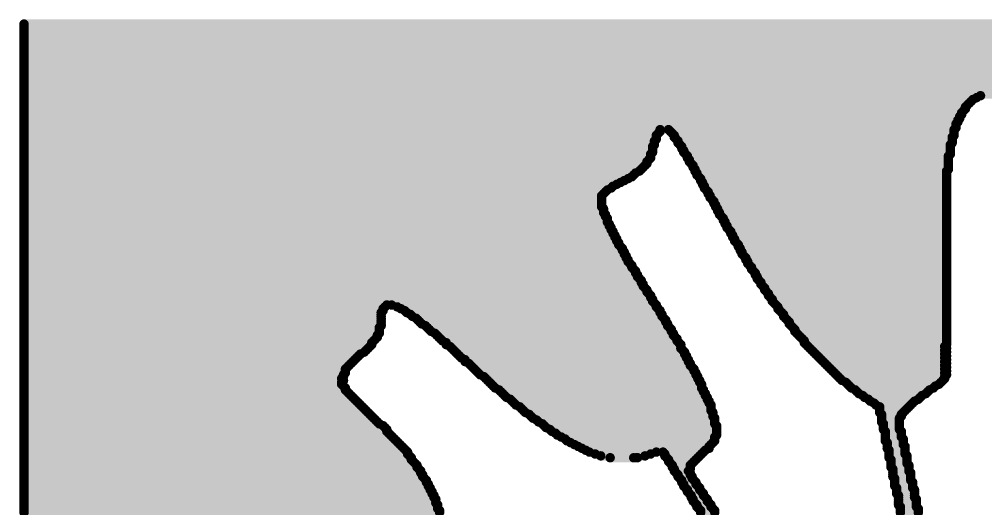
# Model space of a CAD drawing. Extents: x 0 to 127, y 0 to 167.
# Drawn here: x 44.3 to 49.51, y 104.45 to 107.09 of the extents above; entities that cross this region are included whole.
import ezdxf

# ---------------------------------------------------------------- set-up
doc = ezdxf.new("R2010")
doc.units = 0
doc.layers.add('2D_LINE_126', color=222, linetype='CONTINUOUS')

# ---------------------------------------------------------------- blocks, each defined once
blk = doc.blocks.new('SMOOTH_0$0508')
at = {"const_width": 0.0254}
blk.add_lwpolyline([(-0.0127, 0, 1), (0.0127, 0, 1)], format="xyb", close=True, dxfattribs=at)
blk = doc.blocks.new('DRAWING_3017')
at = {"layer": '2D_LINE_126', "const_width": 0.0508}
for points in [[(-1.64592, 14.35608), (8.5598, 14.35608)], [(-1.64592, 14.34592), (8.5598, 14.34592)], [(-1.64592, 14.33576), (8.5598, 14.33576)], [(-1.64592, 14.3256), (8.5598, 14.3256)], [(-1.64592, 14.31544), (8.5598, 14.31544)], [(-1.64592, 14.30528), (8.5598, 14.30528)], [(-1.64592, 14.29512), (8.5598, 14.29512)], [(-1.64592, 14.28496), (8.5598, 14.28496)], [(-1.64592, 14.2748), (8.5598, 14.2748)], [(-1.64592, 14.26464), (8.5598, 14.26464)], [(-1.64592, 14.25448), (8.5598, 14.25448)], [(-1.64592, 14.24432), (8.5598, 14.24432)], [(-1.64592, 14.23416), (8.5598, 14.23416)], [(-1.64592, 14.224), (8.5598, 14.224)], [(-1.64592, 14.21384), (8.5598, 14.21384)], [(-1.64592, 14.20368), (8.5598, 14.20368)], [(-1.64592, 14.19352), (8.5598, 14.19352)], [(-1.64592, 14.18336), (8.5598, 14.18336)], [(-1.64592, 14.1732), (8.5598, 14.1732)], [(-1.64592, 14.16304), (8.5598, 14.16304)], [(-1.64592, 14.15288), (8.5598, 14.15288)], [(-1.64592, 14.14272), (8.5598, 14.14272)], [(-1.64592, 14.13256), (8.5598, 14.13256)], [(-1.64592, 14.1224), (8.5598, 14.1224)], [(-1.64592, 14.11224), (8.5598, 14.11224)], [(-1.64592, 14.10208), (8.5598, 14.10208)], [(-1.64592, 14.09192), (8.5598, 14.09192)], [(-1.64592, 14.08176), (8.5598, 14.08176)], [(-1.64592, 14.0716), (8.5598, 14.0716)], [(-1.64592, 14.06144), (8.5598, 14.06144)], [(-1.64592, 14.05128), (8.5598, 14.05128)], [(-1.64592, 14.04112), (8.5598, 14.04112)], [(-1.64592, 14.03096), (8.5598, 14.03096)], [(-1.64592, 14.0208), (8.5598, 14.0208)], [(-1.64592, 14.01064), (8.5598, 14.01064)], [(-1.64592, 14.00048), (8.5598, 14.00048)], [(-1.64592, 13.99032), (8.5598, 13.99032)], [(-1.64592, 13.98016), (8.5598, 13.98016)], [(-1.64592, 13.97), (3.51028, 13.97)], [(-1.64592, 13.95984), (3.48996, 13.95984)], [(-1.64592, 13.94968), (3.46964, 13.94968)], [(-1.64592, 13.93952), (3.45948, 13.93952)], [(-1.64592, 13.92936), (3.44932, 13.92936)], [(-1.64592, 13.9192), (3.43916, 13.9192)], [(-1.64592, 13.90904), (3.429, 13.90904)], [(-1.64592, 13.89888), (3.429, 13.89888)], [(-1.64592, 13.88872), (3.41884, 13.88872)], [(-1.64592, 13.87856), (3.40868, 13.87856)], [(-1.64592, 13.8684), (3.40868, 13.8684)], [(-1.64592, 13.85824), (3.39852, 13.85824)], [(-1.64592, 13.84808), (3.39852, 13.84808)], [(-1.64592, 13.83792), (3.38836, 13.83792)], [(-1.64592, 13.82776), (3.38836, 13.82776)], [(-1.64592, 13.8176), (3.3782, 13.8176)], [(-1.64592, 13.80744), (3.3782, 13.80744)], [(-1.64592, 13.79728), (3.3782, 13.79728)], [(-1.64592, 13.78712), (1.78308, 13.78712)], [(1.8288, 13.78712), (3.36804, 13.78712)], [(-1.64592, 13.77696), (1.78308, 13.77696)], [(-1.64592, 13.7668), (1.77292, 13.7668)], [(-1.64592, 13.75664), (1.76276, 13.75664)], [(-1.64592, 13.74648), (1.76276, 13.74648)], [(-1.64592, 13.73632), (1.76276, 13.73632)], [(1.83896, 13.77696), (3.36804, 13.77696)], [(1.84912, 13.7668), (3.36804, 13.7668)], [(1.85928, 13.75664), (3.36804, 13.75664)], [(1.85928, 13.74648), (3.35788, 13.74648)], [(1.86944, 13.73632), (3.35788, 13.73632)], [(-1.64592, 13.72616), (1.7526, 13.72616)], [(-1.64592, 13.716), (1.7526, 13.716)], [(-1.64592, 13.70584), (1.7526, 13.70584)], [(-1.64592, 13.69568), (1.74244, 13.69568)], [(-1.64592, 13.68552), (1.74244, 13.68552)], [(1.8796, 13.72616), (3.35788, 13.72616)], [(1.8796, 13.716), (3.35788, 13.716)], [(1.88976, 13.70584), (3.34772, 13.70584)], [(1.89992, 13.69568), (3.34772, 13.69568)], [(1.89992, 13.68552), (3.34772, 13.68552)], [(-1.64592, 13.67536), (1.74244, 13.67536)], [(-1.64592, 13.6652), (1.74244, 13.6652)], [(-1.64592, 13.65504), (1.73228, 13.65504)], [(-1.64592, 13.64488), (1.73228, 13.64488)], [(-1.64592, 13.63472), (1.73228, 13.63472)], [(-1.64592, 13.62456), (1.72212, 13.62456)], [(1.91008, 13.67536), (3.34772, 13.67536)], [(1.91008, 13.6652), (3.34772, 13.6652)], [(1.92024, 13.65504), (3.34772, 13.65504)], [(1.9304, 13.64488), (3.33756, 13.64488)], [(1.9304, 13.63472), (3.33756, 13.63472)], [(1.94056, 13.62456), (3.33756, 13.62456)], [(-1.64592, 13.6144), (1.71196, 13.6144)], [(-1.64592, 13.60424), (1.71196, 13.60424)], [(-1.64592, 13.59408), (1.7018, 13.59408)], [(-1.64592, 13.58392), (1.69164, 13.58392)], [(-1.64592, 13.57376), (1.68148, 13.57376)], [(1.94056, 13.6144), (3.33756, 13.6144)], [(1.95072, 13.60424), (3.33756, 13.60424)], [(1.96088, 13.59408), (3.33756, 13.59408)], [(1.96088, 13.58392), (3.33756, 13.58392)], [(1.97104, 13.57376), (3.33756, 13.57376)], [(-1.64592, 13.5636), (1.67132, 13.5636)], [(-1.64592, 13.55344), (1.651, 13.55344)], [(-1.64592, 13.54328), (1.64084, 13.54328)], [(-1.64592, 13.53312), (1.63068, 13.53312)], [(-1.64592, 13.52296), (1.61036, 13.52296)], [(1.97104, 13.5636), (3.3274, 13.5636)], [(1.9812, 13.55344), (3.3274, 13.55344)], [(1.9812, 13.54328), (3.3274, 13.54328)], [(1.99136, 13.53312), (3.3274, 13.53312)], [(2.00152, 13.52296), (3.3274, 13.52296)], [(-1.64592, 13.5128), (1.59004, 13.5128)], [(-1.64592, 13.50264), (1.56972, 13.50264)], [(-1.64592, 13.49248), (1.5494, 13.49248)], [(-1.64592, 13.48232), (1.52908, 13.48232)], [(-1.64592, 13.47216), (1.51892, 13.47216)], [(2.00152, 13.5128), (3.3274, 13.5128)], [(2.01168, 13.50264), (3.3274, 13.50264)], [(2.01168, 13.49248), (3.3274, 13.49248)], [(2.02184, 13.48232), (3.3274, 13.48232)], [(2.02184, 13.47216), (3.3274, 13.47216)], [(-1.64592, 13.462), (1.4986, 13.462)], [(-1.64592, 13.45184), (1.48844, 13.45184)], [(-1.64592, 13.44168), (1.47828, 13.44168)], [(-1.64592, 13.43152), (1.46812, 13.43152)], [(-1.64592, 13.42136), (1.46812, 13.42136)], [(2.032, 13.462), (3.3274, 13.462)], [(2.04216, 13.45184), (3.3274, 13.45184)], [(2.04216, 13.44168), (3.3274, 13.44168)], [(2.05232, 13.43152), (3.3274, 13.43152)], [(2.05232, 13.42136), (3.3274, 13.42136)], [(-1.64592, 13.4112), (1.46812, 13.4112)], [(-1.64592, 13.40104), (1.46812, 13.40104)], [(-1.64592, 13.39088), (1.46812, 13.39088)], [(-1.64592, 13.38072), (1.46812, 13.38072)], [(-1.64592, 13.37056), (1.46812, 13.37056)], [(2.06248, 13.4112), (3.3274, 13.4112)], [(2.07264, 13.40104), (3.3274, 13.40104)], [(2.07264, 13.39088), (3.3274, 13.39088)], [(2.0828, 13.38072), (3.3274, 13.38072)], [(2.0828, 13.37056), (3.3274, 13.37056)], [(-1.64592, 13.3604), (1.47828, 13.3604)], [(-1.64592, 13.35024), (1.47828, 13.35024)], [(-1.64592, 13.34008), (1.47828, 13.34008)], [(-1.64592, 13.32992), (1.48844, 13.32992)], [(-1.64592, 13.31976), (1.48844, 13.31976)], [(2.09296, 13.3604), (3.3274, 13.3604)], [(2.09296, 13.35024), (3.3274, 13.35024)], [(2.10312, 13.34008), (3.3274, 13.34008)], [(2.10312, 13.32992), (3.3274, 13.32992)], [(2.11328, 13.31976), (3.3274, 13.31976)], [(-1.64592, 13.3096), (1.4986, 13.3096)], [(-1.64592, 13.29944), (1.4986, 13.29944)], [(-1.64592, 13.28928), (1.4986, 13.28928)], [(-1.64592, 13.27912), (1.50876, 13.27912)], [(-1.64592, 13.26896), (1.50876, 13.26896)], [(2.12344, 13.3096), (3.3274, 13.3096)], [(2.12344, 13.29944), (3.3274, 13.29944)], [(2.1336, 13.28928), (3.3274, 13.28928)], [(2.1336, 13.27912), (3.3274, 13.27912)], [(2.14376, 13.26896), (3.3274, 13.26896)], [(-1.64592, 13.2588), (1.51892, 13.2588)], [(-1.64592, 13.24864), (1.51892, 13.24864)], [(-1.64592, 13.23848), (1.52908, 13.23848)], [(-1.64592, 13.22832), (1.52908, 13.22832)], [(-1.64592, 13.21816), (1.53924, 13.21816)], [(-1.64592, 13.208), (1.53924, 13.208)], [(2.14376, 13.2588), (3.3274, 13.2588)], [(2.15392, 13.24864), (3.3274, 13.24864)], [(2.16408, 13.23848), (3.3274, 13.23848)], [(2.16408, 13.22832), (3.3274, 13.22832)], [(2.17424, 13.21816), (3.3274, 13.21816)], [(2.17424, 13.208), (3.3274, 13.208)], [(-1.64592, 13.19784), (1.5494, 13.19784)], [(-1.64592, 13.18768), (1.5494, 13.18768)], [(-1.64592, 13.17752), (1.55956, 13.17752)], [(-1.64592, 13.16736), (1.55956, 13.16736)], [(-1.64592, 13.1572), (1.56972, 13.1572)], [(2.1844, 13.19784), (3.3274, 13.19784)], [(2.1844, 13.18768), (3.3274, 13.18768)], [(2.19456, 13.17752), (3.3274, 13.17752)], [(2.20472, 13.16736), (3.3274, 13.16736)], [(2.20472, 13.1572), (3.3274, 13.1572)], [(-1.64592, 13.14704), (1.57988, 13.14704)], [(-1.64592, 13.13688), (1.57988, 13.13688)], [(-1.64592, 13.12672), (1.59004, 13.12672)], [(-1.64592, 13.11656), (1.59004, 13.11656)], [(-1.64592, 13.1064), (1.6002, 13.1064)], [(2.21488, 13.14704), (3.3274, 13.14704)], [(2.21488, 13.13688), (3.3274, 13.13688)], [(2.22504, 13.12672), (3.3274, 13.12672)], [(2.22504, 13.11656), (3.3274, 13.11656)], [(2.2352, 13.1064), (3.3274, 13.1064)], [(-1.64592, 13.09624), (1.6002, 13.09624)], [(-1.64592, 13.08608), (1.61036, 13.08608)], [(-1.64592, 13.07592), (1.61036, 13.07592)], [(-1.64592, 13.06576), (1.62052, 13.06576)], [(-1.64592, 13.0556), (1.63068, 13.0556)], [(2.24536, 13.09624), (3.3274, 13.09624)], [(2.24536, 13.08608), (3.3274, 13.08608)], [(2.25552, 13.07592), (3.3274, 13.07592)], [(2.25552, 13.06576), (3.3274, 13.06576)], [(2.26568, 13.0556), (3.3274, 13.0556)], [(-1.64592, 13.04544), (1.63068, 13.04544)], [(-1.64592, 13.03528), (1.64084, 13.03528)], [(-1.64592, 13.02512), (1.651, 13.02512)], [(-1.64592, 13.01496), (1.651, 13.01496)], [(-1.64592, 13.0048), (1.66116, 13.0048)], [(2.27584, 13.04544), (3.3274, 13.04544)], [(2.27584, 13.03528), (3.3274, 13.03528)], [(2.286, 13.02512), (3.3274, 13.02512)], [(2.29616, 13.01496), (3.3274, 13.01496)], [(2.29616, 13.0048), (3.3274, 13.0048)], [(-1.64592, 12.99464), (1.66116, 12.99464)], [(-1.64592, 12.98448), (1.67132, 12.98448)], [(-1.64592, 12.97432), (1.68148, 12.97432)], [(-1.64592, 12.96416), (1.68148, 12.96416)], [(-1.64592, 12.954), (1.69164, 12.954)], [(2.30632, 12.99464), (3.3274, 12.99464)], [(2.30632, 12.98448), (3.3274, 12.98448)], [(2.31648, 12.97432), (3.3274, 12.97432)], [(2.32664, 12.96416), (3.3274, 12.96416)], [(2.32664, 12.954), (3.3274, 12.954)], [(-1.64592, 12.94384), (1.69164, 12.94384)], [(-1.64592, 12.93368), (1.7018, 12.93368)], [(-1.64592, 12.92352), (1.71196, 12.92352)], [(-1.64592, 12.91336), (1.71196, 12.91336)], [(-1.64592, 12.9032), (1.72212, 12.9032)], [(2.3368, 12.94384), (3.3274, 12.94384)], [(2.34696, 12.93368), (3.3274, 12.93368)], [(2.34696, 12.92352), (3.3274, 12.92352)], [(2.35712, 12.91336), (3.3274, 12.91336)], [(2.36728, 12.9032), (3.3274, 12.9032)], [(-1.64592, 12.89304), (1.73228, 12.89304)], [(-1.64592, 12.88288), (1.73228, 12.88288)], [(-1.64592, 12.87272), (1.74244, 12.87272)], [(-1.64592, 12.86256), (1.74244, 12.86256)], [(-1.64592, 12.8524), (1.7526, 12.8524)], [(-1.64592, 12.84224), (0.30988, 12.84224)], [(0.33528, 12.84224), (1.76276, 12.84224)], [(2.36728, 12.89304), (3.3274, 12.89304)], [(2.37744, 12.88288), (3.3274, 12.88288)], [(2.3876, 12.87272), (3.3274, 12.87272)], [(2.3876, 12.86256), (3.3274, 12.86256)], [(2.39776, 12.8524), (3.3274, 12.8524)], [(2.40792, 12.84224), (3.3274, 12.84224)], [(-1.64592, 12.83208), (0.29972, 12.83208)], [(-1.64592, 12.82192), (0.28956, 12.82192)], [(-1.64592, 12.81176), (0.28956, 12.81176)], [(-1.64592, 12.8016), (0.2794, 12.8016)], [(-1.64592, 12.79144), (0.2794, 12.79144)], [(0.36576, 12.83208), (1.76276, 12.83208)], [(0.38608, 12.82192), (1.77292, 12.82192)], [(0.4064, 12.81176), (1.78308, 12.81176)], [(0.41656, 12.8016), (1.78308, 12.8016)], [(0.43688, 12.79144), (1.79324, 12.79144)], [(2.41808, 12.83208), (3.3274, 12.83208)], [(2.41808, 12.82192), (3.3274, 12.82192)], [(2.42824, 12.81176), (3.3274, 12.81176)], [(2.4384, 12.8016), (3.3274, 12.8016)], [(2.44856, 12.79144), (3.3274, 12.79144)], [(-1.64592, 12.78128), (0.2794, 12.78128)], [(-1.64592, 12.77112), (0.2794, 12.77112)], [(-1.64592, 12.76096), (0.2794, 12.76096)], [(-1.64592, 12.7508), (0.2794, 12.7508)], [(-1.64592, 12.74064), (0.2794, 12.74064)], [(0.44704, 12.78128), (1.79324, 12.78128)], [(0.46736, 12.77112), (1.8034, 12.77112)], [(0.47752, 12.76096), (1.81356, 12.76096)], [(0.48768, 12.7508), (1.81356, 12.7508)], [(0.49784, 12.74064), (1.82372, 12.74064)], [(2.44856, 12.78128), (3.3274, 12.78128)], [(2.45872, 12.77112), (3.3274, 12.77112)], [(2.46888, 12.76096), (3.3274, 12.76096)], [(2.47904, 12.7508), (3.3274, 12.7508)], [(2.47904, 12.74064), (3.3274, 12.74064)], [(-1.64592, 12.73048), (0.2794, 12.73048)], [(-1.64592, 12.72032), (0.26924, 12.72032)], [(-1.64592, 12.71016), (0.26924, 12.71016)], [(-1.64592, 12.7), (0.26924, 12.7)], [(-1.64592, 12.68984), (0.26924, 12.68984)], [(0.51816, 12.73048), (1.82372, 12.73048)], [(0.52832, 12.72032), (1.83388, 12.72032)], [(0.53848, 12.71016), (1.84404, 12.71016)], [(0.54864, 12.7), (1.84404, 12.7)], [(0.56896, 12.68984), (1.8542, 12.68984)], [(2.4892, 12.73048), (3.3274, 12.73048)], [(2.49936, 12.72032), (3.3274, 12.72032)], [(2.50952, 12.71016), (3.3274, 12.71016)], [(2.50952, 12.7), (3.3274, 12.7)], [(2.51968, 12.68984), (3.3274, 12.68984)], [(-1.64592, 12.67968), (0.25908, 12.67968)], [(-1.64592, 12.66952), (0.25908, 12.66952)], [(-1.64592, 12.65936), (0.24892, 12.65936)], [(-1.64592, 12.6492), (0.23876, 12.6492)], [(-1.64592, 12.63904), (0.2286, 12.63904)], [(0.57912, 12.67968), (1.8542, 12.67968)], [(0.58928, 12.66952), (1.86436, 12.66952)], [(0.59944, 12.65936), (1.87452, 12.65936)], [(0.6096, 12.6492), (1.87452, 12.6492)], [(0.62992, 12.63904), (1.88468, 12.63904)], [(2.52984, 12.67968), (3.3274, 12.67968)], [(2.54, 12.66952), (3.3274, 12.66952)], [(2.55016, 12.65936), (3.3274, 12.65936)], [(2.56032, 12.6492), (3.3274, 12.6492)], [(2.56032, 12.63904), (3.3274, 12.63904)], [(-1.64592, 12.62888), (0.2286, 12.62888)], [(-1.64592, 12.61872), (0.21844, 12.61872)], [(-1.64592, 12.60856), (0.20828, 12.60856)], [(-1.64592, 12.5984), (0.19812, 12.5984)], [(-1.64592, 12.58824), (0.18796, 12.58824)], [(0.62992, 12.62888), (1.89484, 12.62888)], [(0.65024, 12.61872), (1.89484, 12.61872)], [(0.6604, 12.60856), (1.89484, 12.60856)], [(0.67056, 12.5984), (1.905, 12.5984)], [(0.68072, 12.58824), (1.91516, 12.58824)], [(2.57048, 12.62888), (3.3274, 12.62888)], [(2.58064, 12.61872), (3.31724, 12.61872)], [(2.5908, 12.60856), (3.3274, 12.60856)], [(2.60096, 12.5984), (3.31724, 12.5984)], [(2.61112, 12.58824), (3.3274, 12.58824)], [(-1.64592, 12.57808), (0.16764, 12.57808)], [(-1.64592, 12.56792), (0.15748, 12.56792)], [(-1.64592, 12.55776), (0.14732, 12.55776)], [(-1.64592, 12.5476), (0.13716, 12.5476)], [(-1.64592, 12.53744), (0.127, 12.53744)], [(0.69088, 12.57808), (1.91516, 12.57808)], [(0.70104, 12.56792), (1.92532, 12.56792)], [(0.7112, 12.55776), (1.92532, 12.55776)], [(0.73152, 12.5476), (1.93548, 12.5476)], [(0.73152, 12.53744), (1.93548, 12.53744)], [(2.62128, 12.57808), (3.31724, 12.57808)], [(2.63144, 12.56792), (3.3274, 12.56792)], [(2.6416, 12.55776), (3.31724, 12.55776)], [(2.65176, 12.5476), (3.3274, 12.5476)], [(2.66192, 12.53744), (3.31724, 12.53744)], [(-1.64592, 12.52728), (0.11684, 12.52728)], [(-1.64592, 12.51712), (0.10668, 12.51712)], [(-1.64592, 12.50696), (0.09652, 12.50696)], [(-1.64592, 12.4968), (0.08636, 12.4968)], [(-1.64592, 12.48664), (0.08636, 12.48664)], [(0.75184, 12.52728), (1.94564, 12.52728)], [(0.762, 12.51712), (1.94564, 12.51712)], [(0.77216, 12.50696), (1.9558, 12.50696)], [(0.78232, 12.4968), (1.96596, 12.4968)], [(0.79248, 12.48664), (1.96596, 12.48664)], [(2.67208, 12.52728), (3.3274, 12.52728)], [(2.68224, 12.51712), (3.31724, 12.51712)], [(2.6924, 12.50696), (3.3274, 12.50696)], [(2.70256, 12.4968), (3.31724, 12.4968)], [(2.71272, 12.48664), (3.3274, 12.48664)], [(-1.64592, 12.47648), (0.08636, 12.47648)], [(-1.64592, 12.46632), (0.0762, 12.46632)], [(-1.64592, 12.45616), (0.0762, 12.45616)], [(-1.64592, 12.446), (0.06604, 12.446)], [(-1.64592, 12.43584), (0.0762, 12.43584)], [(-1.64592, 12.42568), (0.06604, 12.42568)], [(0.80264, 12.47648), (1.97612, 12.47648)], [(0.8128, 12.46632), (1.97612, 12.46632)], [(0.83312, 12.45616), (1.98628, 12.45616)], [(0.84328, 12.446), (1.98628, 12.446)], [(0.85344, 12.43584), (1.99644, 12.43584)], [(0.8636, 12.42568), (1.99644, 12.42568)], [(2.72288, 12.47648), (3.31724, 12.47648)], [(2.73304, 12.46632), (3.3274, 12.46632)], [(2.7432, 12.45616), (3.31724, 12.45616)], [(2.75336, 12.446), (3.31724, 12.446)], [(2.76352, 12.43584), (3.30708, 12.43584)], [(2.78384, 12.42568), (3.29692, 12.42568)], [(-1.64592, 12.41552), (0.06604, 12.41552)], [(-1.64592, 12.40536), (0.0762, 12.40536)], [(-1.64592, 12.3952), (0.08636, 12.3952)], [(-1.64592, 12.38504), (0.08636, 12.38504)], [(-1.64592, 12.37488), (0.09652, 12.37488)], [(0.87376, 12.41552), (2.0066, 12.41552)], [(0.88392, 12.40536), (2.0066, 12.40536)], [(0.89408, 12.3952), (2.0066, 12.3952)], [(0.9144, 12.38504), (2.01676, 12.38504)], [(0.92456, 12.37488), (2.01676, 12.37488)], [(2.794, 12.41552), (3.28676, 12.41552)], [(2.80416, 12.40536), (3.26644, 12.40536)], [(2.81432, 12.3952), (3.25628, 12.3952)], [(2.83464, 12.38504), (3.23596, 12.38504)], [(2.8448, 12.37488), (3.2258, 12.37488)], [(-1.64592, 12.36472), (0.10668, 12.36472)], [(-1.64592, 12.35456), (0.11684, 12.35456)], [(-1.64592, 12.3444), (0.127, 12.3444)], [(-1.64592, 12.33424), (0.13716, 12.33424)], [(-1.64592, 12.32408), (0.14732, 12.32408)], [(0.93472, 12.36472), (2.02692, 12.36472)], [(0.94488, 12.35456), (2.02692, 12.35456)], [(0.95504, 12.3444), (2.03708, 12.3444)], [(0.97536, 12.33424), (2.03708, 12.33424)], [(0.98552, 12.32408), (2.04724, 12.32408)], [(2.85496, 12.36472), (3.21564, 12.36472)], [(2.87528, 12.35456), (3.19532, 12.35456)], [(2.88544, 12.3444), (3.18516, 12.3444)], [(2.90576, 12.33424), (3.175, 12.33424)], [(2.91592, 12.32408), (3.15468, 12.32408)], [(-1.64592, 12.31392), (0.15748, 12.31392)], [(-1.64592, 12.30376), (0.16764, 12.30376)], [(-1.64592, 12.2936), (0.1778, 12.2936)], [(-1.64592, 12.28344), (0.18796, 12.28344)], [(-1.64592, 12.27328), (0.19812, 12.27328)], [(0.99568, 12.31392), (2.04724, 12.31392)], [(1.00584, 12.30376), (2.0574, 12.30376)], [(1.02616, 12.2936), (2.0574, 12.2936)], [(1.03632, 12.28344), (2.0574, 12.28344)], [(1.04648, 12.27328), (2.0574, 12.27328)], [(2.93624, 12.31392), (3.14452, 12.31392)], [(2.9464, 12.30376), (3.13436, 12.30376)], [(2.96672, 12.2936), (3.1242, 12.2936)], [(2.96672, 12.28344), (3.11404, 12.28344)], [(2.96672, 12.27328), (3.10388, 12.27328)], [(-1.64592, 12.26312), (0.20828, 12.26312)], [(-1.64592, 12.25296), (0.21844, 12.25296)], [(-1.64592, 12.2428), (0.2286, 12.2428)], [(-1.64592, 12.23264), (0.23876, 12.23264)], [(-1.64592, 12.22248), (0.24892, 12.22248)], [(1.05664, 12.26312), (2.06756, 12.26312)], [(1.07696, 12.25296), (2.06756, 12.25296)], [(1.08712, 12.2428), (2.06756, 12.2428)], [(1.09728, 12.23264), (2.07772, 12.23264)], [(1.1176, 12.22248), (2.07772, 12.22248)], [(2.96672, 12.26312), (3.09372, 12.26312)], [(2.97688, 12.25296), (3.08356, 12.25296)], [(2.97688, 12.2428), (3.08356, 12.2428)], [(2.97688, 12.23264), (3.0734, 12.23264)], [(2.97688, 12.22248), (3.0734, 12.22248)], [(-1.64592, 12.21232), (0.25908, 12.21232)], [(-1.64592, 12.20216), (0.26924, 12.20216)], [(-1.64592, 12.192), (0.28956, 12.192)], [(-1.64592, 12.18184), (0.29972, 12.18184)], [(-1.64592, 12.17168), (0.30988, 12.17168)], [(1.12776, 12.21232), (2.07772, 12.21232)], [(1.14808, 12.20216), (2.07772, 12.20216)], [(1.15824, 12.192), (2.08788, 12.192)], [(1.1684, 12.18184), (2.08788, 12.18184)], [(1.18872, 12.17168), (2.08788, 12.17168)], [(2.97688, 12.21232), (3.0734, 12.21232)], [(2.98704, 12.20216), (3.0734, 12.20216)], [(2.98704, 12.192), (3.0734, 12.192)], [(2.98704, 12.18184), (3.0734, 12.18184)], [(2.98704, 12.17168), (3.0734, 12.17168)], [(-1.64592, 12.16152), (0.30988, 12.16152)], [(-1.64592, 12.15136), (0.32004, 12.15136)], [(-1.64592, 12.1412), (0.3302, 12.1412)], [(-1.64592, 12.13104), (0.34036, 12.13104)], [(-1.64592, 12.12088), (0.35052, 12.12088)], [(1.19888, 12.16152), (2.08788, 12.16152)], [(1.2192, 12.15136), (2.08788, 12.15136)], [(1.22936, 12.1412), (2.08788, 12.1412)], [(1.24968, 12.13104), (2.07772, 12.13104)], [(1.27, 12.12088), (2.07772, 12.12088)], [(2.9972, 12.16152), (3.08356, 12.16152)], [(2.9972, 12.15136), (3.08356, 12.15136)], [(2.9972, 12.1412), (3.08356, 12.1412)], [(2.9972, 12.13104), (3.08356, 12.13104)], [(2.9972, 12.12088), (3.09372, 12.12088)], [(-1.64592, 12.11072), (0.36068, 12.11072)], [(-1.64592, 12.10056), (0.37084, 12.10056)], [(-1.64592, 12.0904), (0.381, 12.0904)], [(-1.64592, 12.08024), (0.39116, 12.08024)], [(-1.64592, 12.07008), (0.40132, 12.07008)], [(1.28016, 12.11072), (2.07772, 12.11072)], [(1.30048, 12.10056), (2.06756, 12.10056)], [(1.3208, 12.0904), (2.0574, 12.0904)], [(1.34112, 12.08024), (2.04724, 12.08024)], [(1.36144, 12.07008), (2.04724, 12.07008)], [(2.9972, 12.11072), (3.09372, 12.11072)], [(3.00736, 12.10056), (3.09372, 12.10056)], [(3.00736, 12.0904), (3.09372, 12.0904)], [(3.00736, 12.08024), (3.10388, 12.08024)], [(3.00736, 12.07008), (3.10388, 12.07008)], [(-1.64592, 12.05992), (0.41148, 12.05992)], [(-1.64592, 12.04976), (0.42164, 12.04976)], [(-1.64592, 12.0396), (0.42164, 12.0396)], [(-1.64592, 12.02944), (0.4318, 12.02944)], [(-1.64592, 12.01928), (0.44196, 12.01928)], [(-1.64592, 12.00912), (0.44196, 12.00912)], [(1.38176, 12.05992), (2.02692, 12.05992)], [(1.40208, 12.04976), (1.76276, 12.04976)], [(1.43256, 12.0396), (1.73228, 12.0396)], [(1.46304, 12.02944), (1.7018, 12.02944)], [(1.51384, 12.01928), (1.64084, 12.01928)], [(1.65608, 12.01928), (1.66116, 12.01928)], [(1.79832, 12.04976), (2.01676, 12.04976)], [(1.80848, 12.0396), (2.0066, 12.0396)], [(1.80848, 12.02944), (1.99644, 12.02944)], [(1.81864, 12.01928), (1.98628, 12.01928)], [(1.8288, 12.00912), (1.97612, 12.00912)], [(3.01752, 12.05992), (3.10388, 12.05992)], [(3.01752, 12.04976), (3.10388, 12.04976)], [(3.01752, 12.0396), (3.10388, 12.0396)], [(3.01752, 12.02944), (3.11404, 12.02944)], [(3.01752, 12.01928), (3.11404, 12.01928)], [(3.02768, 12.00912), (3.11404, 12.00912)], [(-1.64592, 11.99896), (0.45212, 11.99896)], [(-1.64592, 11.9888), (0.46228, 11.9888)], [(-1.64592, 11.97864), (0.47244, 11.97864)], [(-1.64592, 11.96848), (0.47244, 11.96848)], [(-1.64592, 11.95832), (0.4826, 11.95832)], [(1.8288, 11.99896), (1.96596, 11.99896)], [(1.83896, 11.9888), (1.9558, 11.9888)], [(1.84912, 11.97864), (1.94564, 11.97864)], [(1.84912, 11.96848), (1.94564, 11.96848)], [(1.85928, 11.95832), (1.94564, 11.95832)], [(3.02768, 11.99896), (3.11404, 11.99896)], [(3.02768, 11.9888), (3.11404, 11.9888)], [(3.02768, 11.97864), (3.1242, 11.97864)], [(3.02768, 11.96848), (3.1242, 11.96848)], [(3.03784, 11.95832), (3.1242, 11.95832)], [(-1.64592, 11.94816), (0.49276, 11.94816)], [(-1.64592, 11.938), (0.49276, 11.938)], [(-1.64592, 11.92784), (0.50292, 11.92784)], [(-1.64592, 11.91768), (0.50292, 11.91768)], [(-1.64592, 11.90752), (0.51308, 11.90752)], [(1.85928, 11.94816), (1.93548, 11.94816)], [(1.86944, 11.938), (1.94564, 11.938)], [(1.8796, 11.92784), (1.94564, 11.92784)], [(1.8796, 11.91768), (1.9558, 11.91768)], [(1.88976, 11.90752), (1.9558, 11.90752)], [(3.03784, 11.94816), (3.1242, 11.94816)], [(3.03784, 11.938), (3.13436, 11.938)], [(3.03784, 11.92784), (3.13436, 11.92784)], [(3.03784, 11.91768), (3.13436, 11.91768)], [(3.048, 11.90752), (3.13436, 11.90752)], [(-1.64592, 11.89736), (0.52324, 11.89736)], [(-1.64592, 11.8872), (0.52324, 11.8872)], [(-1.64592, 11.87704), (0.5334, 11.87704)], [(-1.64592, 11.86688), (0.5334, 11.86688)], [(-1.64592, 11.85672), (0.54356, 11.85672)], [(1.89992, 11.89736), (1.96596, 11.89736)], [(1.89992, 11.8872), (1.97612, 11.8872)], [(1.91008, 11.87704), (1.97612, 11.87704)], [(1.91008, 11.86688), (1.98628, 11.86688)], [(1.92024, 11.85672), (1.99644, 11.85672)], [(3.048, 11.89736), (3.13436, 11.89736)], [(3.048, 11.8872), (3.14452, 11.8872)], [(3.048, 11.87704), (3.14452, 11.87704)], [(3.048, 11.86688), (3.14452, 11.86688)], [(3.05816, 11.85672), (3.14452, 11.85672)], [(-1.64592, 11.84656), (0.54356, 11.84656)], [(-1.64592, 11.8364), (0.55372, 11.8364)], [(-1.64592, 11.82624), (0.55372, 11.82624)], [(-1.64592, 11.81608), (0.56388, 11.81608)], [(-1.64592, 11.80592), (0.56388, 11.80592)], [(1.9304, 11.84656), (1.99644, 11.84656)], [(1.9304, 11.8364), (2.0066, 11.8364)], [(1.94056, 11.82624), (2.01676, 11.82624)], [(1.95072, 11.81608), (2.01676, 11.81608)], [(1.95072, 11.80592), (2.02692, 11.80592)], [(3.05816, 11.84656), (3.15468, 11.84656)], [(3.05816, 11.8364), (3.15468, 11.8364)], [(3.05816, 11.82624), (3.15468, 11.82624)], [(3.06832, 11.81608), (3.15468, 11.81608)], [(3.06832, 11.80592), (3.15468, 11.80592)], [(-1.64592, 11.79576), (0.57404, 11.79576)], [(-1.64592, 11.7856), (0.57404, 11.7856)], [(-1.64592, 11.77544), (0.57404, 11.77544)], [(-1.64592, 11.76528), (0.5842, 11.76528)], [(-1.64592, 11.75512), (0.5842, 11.75512)], [(1.96088, 11.79576), (2.03708, 11.79576)], [(1.96088, 11.7856), (2.03708, 11.7856)], [(1.97104, 11.77544), (2.04724, 11.77544)], [(1.9812, 11.76528), (2.0574, 11.76528)], [(1.9812, 11.75512), (2.0574, 11.75512)], [(3.06832, 11.79576), (3.16484, 11.79576)], [(3.06832, 11.7856), (3.16484, 11.7856)], [(3.06832, 11.77544), (3.16484, 11.77544)], [(3.06832, 11.76528), (3.16484, 11.76528)], [(3.07848, 11.75512), (3.16484, 11.75512)], [(-1.64592, 11.74496), (0.5842, 11.74496)], [(-1.64592, 11.7348), (0.59436, 11.7348)], [(-1.64592, 11.72464), (0.59436, 11.72464)], [(1.99136, 11.74496), (2.06756, 11.74496)], [(2.00152, 11.7348), (2.07772, 11.7348)], [(2.00152, 11.72464), (2.07772, 11.72464)], [(3.07848, 11.74496), (3.175, 11.74496)], [(3.07848, 11.7348), (3.175, 11.7348)], [(3.07848, 11.72464), (3.175, 11.72464)]]:
    blk.add_lwpolyline(points, dxfattribs=at)
at = {"layer": '2D_LINE_126'}
for p in [(-1.64592, 14.35608), (-1.64592, 14.34592), (-1.64592, 14.33576), (-1.64592, 14.3256), (-1.64592, 14.31544), (-1.64592, 14.30528), (-1.64592, 14.29512), (-1.64592, 14.28496), (-1.64592, 14.2748), (-1.64592, 14.26464), (-1.64592, 14.25448), (-1.64592, 14.24432), (-1.64592, 14.23416), (-1.64592, 14.224), (-1.64592, 14.21384), (-1.64592, 14.20368), (-1.64592, 14.19352), (-1.64592, 14.18336), (-1.64592, 14.1732), (-1.64592, 14.16304), (-1.64592, 14.15288), (-1.64592, 14.14272), (-1.64592, 14.13256), (-1.64592, 14.1224), (-1.64592, 14.11224), (-1.64592, 14.10208), (-1.64592, 14.09192), (-1.64592, 14.08176), (-1.64592, 14.0716), (-1.64592, 14.06144), (-1.64592, 14.05128), (-1.64592, 14.04112), (-1.64592, 14.03096), (-1.64592, 14.0208), (-1.64592, 14.01064), (-1.64592, 14.00048), (-1.64592, 13.99032), (-1.64592, 13.98016), (-1.64592, 13.97), (-1.64592, 13.95984), (-1.64592, 13.94968), (-1.64592, 13.93952), (3.45948, 13.93952), (3.46964, 13.94968), (3.48996, 13.95984), (3.51028, 13.97), (-1.64592, 13.92936), (-1.64592, 13.9192), (-1.64592, 13.90904), (-1.64592, 13.89888), (-1.64592, 13.88872), (3.41884, 13.88872), (3.429, 13.90904), (3.429, 13.89888), (3.43916, 13.9192), (3.44932, 13.92936), (-1.64592, 13.87856), (-1.64592, 13.8684), (-1.64592, 13.85824), (-1.64592, 13.84808), (-1.64592, 13.83792), (3.38836, 13.83792), (3.39852, 13.85824), (3.39852, 13.84808), (3.40868, 13.87856), (3.40868, 13.8684), (-1.64592, 13.82776), (-1.64592, 13.8176), (-1.64592, 13.80744), (-1.64592, 13.79728), (-1.64592, 13.78712), (1.78308, 13.78712), (1.8288, 13.78712), (3.36804, 13.78712), (3.3782, 13.8176), (3.3782, 13.80744), (3.3782, 13.79728), (3.38836, 13.82776), (-1.64592, 13.77696), (-1.64592, 13.7668), (-1.64592, 13.75664), (-1.64592, 13.74648), (-1.64592, 13.73632), (1.76276, 13.75664), (1.76276, 13.74648), (1.76276, 13.73632), (1.77292, 13.7668), (1.78308, 13.77696), (1.83896, 13.77696), (1.84912, 13.7668), (1.85928, 13.75664), (1.85928, 13.74648), (1.86944, 13.73632), (3.35788, 13.74648), (3.35788, 13.73632), (3.36804, 13.77696), (3.36804, 13.7668), (3.36804, 13.75664), (-1.64592, 13.72616), (-1.64592, 13.716), (-1.64592, 13.70584), (-1.64592, 13.69568), (-1.64592, 13.68552), (1.74244, 13.69568), (1.74244, 13.68552), (1.7526, 13.72616), (1.7526, 13.716), (1.7526, 13.70584), (1.8796, 13.72616), (1.8796, 13.716), (1.88976, 13.70584), (1.89992, 13.69568), (1.89992, 13.68552), (3.34772, 13.70584), (3.34772, 13.69568), (3.34772, 13.68552), (3.35788, 13.72616), (3.35788, 13.716), (-1.64592, 13.67536), (-1.64592, 13.6652), (-1.64592, 13.65504), (-1.64592, 13.64488), (-1.64592, 13.63472), (-1.64592, 13.62456), (1.72212, 13.62456), (1.73228, 13.65504), (1.73228, 13.64488), (1.73228, 13.63472), (1.74244, 13.67536), (1.74244, 13.6652), (1.91008, 13.67536), (1.91008, 13.6652), (1.92024, 13.65504), (1.9304, 13.64488), (1.9304, 13.63472), (1.94056, 13.62456), (3.33756, 13.64488), (3.33756, 13.63472), (3.33756, 13.62456), (3.34772, 13.67536), (3.34772, 13.6652), (3.34772, 13.65504), (-1.64592, 13.6144), (-1.64592, 13.60424), (-1.64592, 13.59408), (-1.64592, 13.58392), (-1.64592, 13.57376), (1.68148, 13.57376), (1.69164, 13.58392), (1.7018, 13.59408), (1.71196, 13.6144), (1.71196, 13.60424), (1.94056, 13.6144), (1.95072, 13.60424), (1.96088, 13.59408), (1.96088, 13.58392), (1.97104, 13.57376), (3.33756, 13.6144), (3.33756, 13.60424), (3.33756, 13.59408), (3.33756, 13.58392), (3.33756, 13.57376), (-1.64592, 13.5636), (-1.64592, 13.55344), (-1.64592, 13.54328), (-1.64592, 13.53312), (-1.64592, 13.52296), (1.61036, 13.52296), (1.63068, 13.53312), (1.64084, 13.54328), (1.651, 13.55344), (1.67132, 13.5636), (1.97104, 13.5636), (1.9812, 13.55344), (1.9812, 13.54328), (1.99136, 13.53312), (2.00152, 13.52296), (3.3274, 13.5636), (3.3274, 13.55344), (3.3274, 13.54328), (3.3274, 13.53312), (3.3274, 13.52296), (-1.64592, 13.5128), (-1.64592, 13.50264), (-1.64592, 13.49248), (-1.64592, 13.48232), (-1.64592, 13.47216), (1.51892, 13.47216), (1.52908, 13.48232), (1.5494, 13.49248), (1.56972, 13.50264), (1.59004, 13.5128), (2.00152, 13.5128), (2.01168, 13.50264), (2.01168, 13.49248), (2.02184, 13.48232), (2.02184, 13.47216), (3.3274, 13.5128), (3.3274, 13.50264), (3.3274, 13.49248), (3.3274, 13.48232), (3.3274, 13.47216), (-1.64592, 13.462), (-1.64592, 13.45184), (-1.64592, 13.44168), (-1.64592, 13.43152), (-1.64592, 13.42136), (1.46812, 13.43152), (1.46812, 13.42136), (1.47828, 13.44168), (1.48844, 13.45184), (1.4986, 13.462), (2.032, 13.462), (2.04216, 13.45184), (2.04216, 13.44168), (2.05232, 13.43152), (2.05232, 13.42136), (3.3274, 13.462), (3.3274, 13.45184), (3.3274, 13.44168), (3.3274, 13.43152), (3.3274, 13.42136), (-1.64592, 13.4112), (-1.64592, 13.40104), (-1.64592, 13.39088), (-1.64592, 13.38072), (-1.64592, 13.37056), (1.46812, 13.4112), (1.46812, 13.40104), (1.46812, 13.39088), (1.46812, 13.38072), (1.46812, 13.37056), (2.06248, 13.4112), (2.07264, 13.40104), (2.07264, 13.39088), (2.0828, 13.38072), (2.0828, 13.37056), (3.3274, 13.4112), (3.3274, 13.40104), (3.3274, 13.39088), (3.3274, 13.38072), (3.3274, 13.37056), (-1.64592, 13.3604), (-1.64592, 13.35024), (-1.64592, 13.34008), (-1.64592, 13.32992), (-1.64592, 13.31976), (1.47828, 13.3604), (1.47828, 13.35024), (1.47828, 13.34008), (1.48844, 13.32992), (1.48844, 13.31976), (2.09296, 13.3604), (2.09296, 13.35024), (2.10312, 13.34008), (2.10312, 13.32992), (2.11328, 13.31976), (3.3274, 13.3604), (3.3274, 13.35024), (3.3274, 13.34008), (3.3274, 13.32992), (3.3274, 13.31976), (-1.64592, 13.3096), (-1.64592, 13.29944), (-1.64592, 13.28928), (-1.64592, 13.27912), (-1.64592, 13.26896), (1.4986, 13.3096), (1.4986, 13.29944), (1.4986, 13.28928), (1.50876, 13.27912), (1.50876, 13.26896), (2.12344, 13.3096), (2.12344, 13.29944), (2.1336, 13.28928), (2.1336, 13.27912), (2.14376, 13.26896), (3.3274, 13.3096), (3.3274, 13.29944), (3.3274, 13.28928), (3.3274, 13.27912), (3.3274, 13.26896), (-1.64592, 13.2588), (-1.64592, 13.24864), (-1.64592, 13.23848), (-1.64592, 13.22832), (-1.64592, 13.21816), (-1.64592, 13.208), (1.51892, 13.2588), (1.51892, 13.24864), (1.52908, 13.23848), (1.52908, 13.22832), (1.53924, 13.21816), (1.53924, 13.208), (2.14376, 13.2588), (2.15392, 13.24864), (2.16408, 13.23848), (2.16408, 13.22832), (2.17424, 13.21816), (2.17424, 13.208), (3.3274, 13.2588), (3.3274, 13.24864), (3.3274, 13.23848), (3.3274, 13.22832), (3.3274, 13.21816), (3.3274, 13.208), (-1.64592, 13.19784), (-1.64592, 13.18768), (-1.64592, 13.17752), (-1.64592, 13.16736), (-1.64592, 13.1572), (1.5494, 13.19784), (1.5494, 13.18768), (1.55956, 13.17752), (1.55956, 13.16736), (1.56972, 13.1572), (2.1844, 13.19784), (2.1844, 13.18768), (2.19456, 13.17752), (2.20472, 13.16736), (2.20472, 13.1572), (3.3274, 13.19784), (3.3274, 13.18768), (3.3274, 13.17752), (3.3274, 13.16736), (3.3274, 13.1572), (-1.64592, 13.14704), (-1.64592, 13.13688), (-1.64592, 13.12672), (-1.64592, 13.11656), (-1.64592, 13.1064), (1.57988, 13.14704), (1.57988, 13.13688), (1.59004, 13.12672), (1.59004, 13.11656), (1.6002, 13.1064), (2.21488, 13.14704), (2.21488, 13.13688), (2.22504, 13.12672), (2.22504, 13.11656), (2.2352, 13.1064), (3.3274, 13.14704), (3.3274, 13.13688), (3.3274, 13.12672), (3.3274, 13.11656), (3.3274, 13.1064), (-1.64592, 13.09624), (-1.64592, 13.08608), (-1.64592, 13.07592), (-1.64592, 13.06576), (-1.64592, 13.0556), (1.6002, 13.09624), (1.61036, 13.08608), (1.61036, 13.07592), (1.62052, 13.06576), (1.63068, 13.0556), (2.24536, 13.09624), (2.24536, 13.08608), (2.25552, 13.07592), (2.25552, 13.06576), (2.26568, 13.0556), (3.3274, 13.09624), (3.3274, 13.08608), (3.3274, 13.07592), (3.3274, 13.06576), (3.3274, 13.0556), (-1.64592, 13.04544), (-1.64592, 13.03528), (-1.64592, 13.02512), (-1.64592, 13.01496), (-1.64592, 13.0048), (1.63068, 13.04544), (1.64084, 13.03528), (1.651, 13.02512), (1.651, 13.01496), (1.66116, 13.0048), (2.27584, 13.04544), (2.27584, 13.03528), (2.286, 13.02512), (2.29616, 13.01496), (2.29616, 13.0048), (3.3274, 13.04544), (3.3274, 13.03528), (3.3274, 13.02512), (3.3274, 13.01496), (3.3274, 13.0048), (-1.64592, 12.99464), (-1.64592, 12.98448), (-1.64592, 12.97432), (-1.64592, 12.96416), (-1.64592, 12.954), (1.66116, 12.99464), (1.67132, 12.98448), (1.68148, 12.97432), (1.68148, 12.96416), (1.69164, 12.954), (2.30632, 12.99464), (2.30632, 12.98448), (2.31648, 12.97432), (2.32664, 12.96416), (2.32664, 12.954), (3.3274, 12.99464), (3.3274, 12.98448), (3.3274, 12.97432), (3.3274, 12.96416), (3.3274, 12.954), (-1.64592, 12.94384), (-1.64592, 12.93368), (-1.64592, 12.92352), (-1.64592, 12.91336), (-1.64592, 12.9032), (1.69164, 12.94384), (1.7018, 12.93368), (1.71196, 12.92352), (1.71196, 12.91336), (1.72212, 12.9032), (2.3368, 12.94384), (2.34696, 12.93368), (2.34696, 12.92352), (2.35712, 12.91336), (2.36728, 12.9032), (3.3274, 12.94384), (3.3274, 12.93368), (3.3274, 12.92352), (3.3274, 12.91336), (3.3274, 12.9032), (-1.64592, 12.89304), (-1.64592, 12.88288), (-1.64592, 12.87272), (-1.64592, 12.86256), (-1.64592, 12.8524), (-1.64592, 12.84224), (0.30988, 12.84224), (0.33528, 12.84224), (1.73228, 12.89304), (1.73228, 12.88288), (1.74244, 12.87272), (1.74244, 12.86256), (1.7526, 12.8524), (1.76276, 12.84224), (2.36728, 12.89304), (2.37744, 12.88288), (2.3876, 12.87272), (2.3876, 12.86256), (2.39776, 12.8524), (2.40792, 12.84224), (3.3274, 12.89304), (3.3274, 12.88288), (3.3274, 12.87272), (3.3274, 12.86256), (3.3274, 12.8524), (3.3274, 12.84224), (-1.64592, 12.83208), (-1.64592, 12.82192), (-1.64592, 12.81176), (-1.64592, 12.8016), (-1.64592, 12.79144), (0.2794, 12.8016), (0.2794, 12.79144), (0.28956, 12.82192), (0.28956, 12.81176), (0.29972, 12.83208), (0.36576, 12.83208), (0.38608, 12.82192), (0.4064, 12.81176), (0.41656, 12.8016), (0.43688, 12.79144), (1.76276, 12.83208), (1.77292, 12.82192), (1.78308, 12.81176), (1.78308, 12.8016), (1.79324, 12.79144), (2.41808, 12.83208), (2.41808, 12.82192), (2.42824, 12.81176), (2.4384, 12.8016), (2.44856, 12.79144), (3.3274, 12.83208), (3.3274, 12.82192), (3.3274, 12.81176), (3.3274, 12.8016), (3.3274, 12.79144), (-1.64592, 12.78128), (-1.64592, 12.77112), (-1.64592, 12.76096), (-1.64592, 12.7508), (-1.64592, 12.74064), (0.2794, 12.78128), (0.2794, 12.77112), (0.2794, 12.76096), (0.2794, 12.7508), (0.2794, 12.74064), (0.44704, 12.78128), (0.46736, 12.77112), (0.47752, 12.76096), (0.48768, 12.7508), (0.49784, 12.74064), (1.79324, 12.78128), (1.8034, 12.77112), (1.81356, 12.76096), (1.81356, 12.7508), (1.82372, 12.74064), (2.44856, 12.78128), (2.45872, 12.77112), (2.46888, 12.76096), (2.47904, 12.7508), (2.47904, 12.74064), (3.3274, 12.78128), (3.3274, 12.77112), (3.3274, 12.76096), (3.3274, 12.7508), (3.3274, 12.74064), (-1.64592, 12.73048), (-1.64592, 12.72032), (-1.64592, 12.71016), (-1.64592, 12.7), (-1.64592, 12.68984), (0.26924, 12.72032), (0.26924, 12.71016), (0.26924, 12.7), (0.26924, 12.68984), (0.2794, 12.73048), (0.51816, 12.73048), (0.52832, 12.72032), (0.53848, 12.71016), (0.54864, 12.7), (0.56896, 12.68984), (1.82372, 12.73048), (1.83388, 12.72032), (1.84404, 12.71016), (1.84404, 12.7), (1.8542, 12.68984), (2.4892, 12.73048), (2.49936, 12.72032), (2.50952, 12.71016), (2.50952, 12.7), (2.51968, 12.68984), (3.3274, 12.73048), (3.3274, 12.72032), (3.3274, 12.71016), (3.3274, 12.7), (3.3274, 12.68984), (-1.64592, 12.67968), (-1.64592, 12.66952), (-1.64592, 12.65936), (-1.64592, 12.6492), (-1.64592, 12.63904), (0.2286, 12.63904), (0.23876, 12.6492), (0.24892, 12.65936), (0.25908, 12.67968), (0.25908, 12.66952), (0.57912, 12.67968), (0.58928, 12.66952), (0.59944, 12.65936), (0.6096, 12.6492), (0.62992, 12.63904), (1.8542, 12.67968), (1.86436, 12.66952), (1.87452, 12.65936), (1.87452, 12.6492), (1.88468, 12.63904), (2.52984, 12.67968), (2.54, 12.66952), (2.55016, 12.65936), (2.56032, 12.6492), (2.56032, 12.63904), (3.3274, 12.67968), (3.3274, 12.66952), (3.3274, 12.65936), (3.3274, 12.6492), (3.3274, 12.63904), (-1.64592, 12.62888), (-1.64592, 12.61872), (-1.64592, 12.60856), (-1.64592, 12.5984), (-1.64592, 12.58824), (0.18796, 12.58824), (0.19812, 12.5984), (0.20828, 12.60856), (0.21844, 12.61872), (0.2286, 12.62888), (0.62992, 12.62888), (0.65024, 12.61872), (0.6604, 12.60856), (0.67056, 12.5984), (0.68072, 12.58824), (1.89484, 12.62888), (1.89484, 12.61872), (1.89484, 12.60856), (1.905, 12.5984), (1.91516, 12.58824), (2.57048, 12.62888), (2.58064, 12.61872), (2.5908, 12.60856), (2.60096, 12.5984), (2.61112, 12.58824), (3.31724, 12.61872), (3.31724, 12.5984), (3.3274, 12.62888), (3.3274, 12.60856), (3.3274, 12.58824), (-1.64592, 12.57808), (-1.64592, 12.56792), (-1.64592, 12.55776), (-1.64592, 12.5476), (-1.64592, 12.53744), (0.127, 12.53744), (0.13716, 12.5476), (0.14732, 12.55776), (0.15748, 12.56792), (0.16764, 12.57808), (0.69088, 12.57808), (0.70104, 12.56792), (0.7112, 12.55776), (0.73152, 12.5476), (0.73152, 12.53744), (1.91516, 12.57808), (1.92532, 12.56792), (1.92532, 12.55776), (1.93548, 12.5476), (1.93548, 12.53744), (2.62128, 12.57808), (2.63144, 12.56792), (2.6416, 12.55776), (2.65176, 12.5476), (2.66192, 12.53744), (3.31724, 12.57808), (3.31724, 12.55776), (3.31724, 12.53744), (3.3274, 12.56792), (3.3274, 12.5476), (-1.64592, 12.52728), (-1.64592, 12.51712), (-1.64592, 12.50696), (-1.64592, 12.4968), (-1.64592, 12.48664), (0.08636, 12.4968), (0.08636, 12.48664), (0.09652, 12.50696), (0.10668, 12.51712), (0.11684, 12.52728), (0.75184, 12.52728), (0.762, 12.51712), (0.77216, 12.50696), (0.78232, 12.4968), (0.79248, 12.48664), (1.94564, 12.52728), (1.94564, 12.51712), (1.9558, 12.50696), (1.96596, 12.4968), (1.96596, 12.48664), (2.67208, 12.52728), (2.68224, 12.51712), (2.6924, 12.50696), (2.70256, 12.4968), (2.71272, 12.48664), (3.31724, 12.51712), (3.31724, 12.4968), (3.3274, 12.52728), (3.3274, 12.50696), (3.3274, 12.48664), (-1.64592, 12.47648), (-1.64592, 12.46632), (-1.64592, 12.45616), (-1.64592, 12.446), (-1.64592, 12.43584), (-1.64592, 12.42568), (0.06604, 12.446), (0.06604, 12.42568), (0.0762, 12.46632), (0.0762, 12.45616), (0.0762, 12.43584), (0.08636, 12.47648), (0.80264, 12.47648), (0.8128, 12.46632), (0.83312, 12.45616), (0.84328, 12.446), (0.85344, 12.43584), (0.8636, 12.42568), (1.97612, 12.47648), (1.97612, 12.46632), (1.98628, 12.45616), (1.98628, 12.446), (1.99644, 12.43584), (1.99644, 12.42568), (2.72288, 12.47648), (2.73304, 12.46632), (2.7432, 12.45616), (2.75336, 12.446), (2.76352, 12.43584), (2.78384, 12.42568), (3.29692, 12.42568), (3.30708, 12.43584), (3.31724, 12.47648), (3.31724, 12.45616), (3.31724, 12.446), (3.3274, 12.46632), (-1.64592, 12.41552), (-1.64592, 12.40536), (-1.64592, 12.3952), (-1.64592, 12.38504), (-1.64592, 12.37488), (0.06604, 12.41552), (0.0762, 12.40536), (0.08636, 12.3952), (0.08636, 12.38504), (0.09652, 12.37488), (0.87376, 12.41552), (0.88392, 12.40536), (0.89408, 12.3952), (0.9144, 12.38504), (0.92456, 12.37488), (2.0066, 12.41552), (2.0066, 12.40536), (2.0066, 12.3952), (2.01676, 12.38504), (2.01676, 12.37488), (2.794, 12.41552), (2.80416, 12.40536), (2.81432, 12.3952), (2.83464, 12.38504), (2.8448, 12.37488), (3.2258, 12.37488), (3.23596, 12.38504), (3.25628, 12.3952), (3.26644, 12.40536), (3.28676, 12.41552), (-1.64592, 12.36472), (-1.64592, 12.35456), (-1.64592, 12.3444), (-1.64592, 12.33424), (-1.64592, 12.32408), (0.10668, 12.36472), (0.11684, 12.35456), (0.127, 12.3444), (0.13716, 12.33424), (0.14732, 12.32408), (0.93472, 12.36472), (0.94488, 12.35456), (0.95504, 12.3444), (0.97536, 12.33424), (0.98552, 12.32408), (2.02692, 12.36472), (2.02692, 12.35456), (2.03708, 12.3444), (2.03708, 12.33424), (2.04724, 12.32408), (2.85496, 12.36472), (2.87528, 12.35456), (2.88544, 12.3444), (2.90576, 12.33424), (2.91592, 12.32408), (3.15468, 12.32408), (3.175, 12.33424), (3.18516, 12.3444), (3.19532, 12.35456), (3.21564, 12.36472), (-1.64592, 12.31392), (-1.64592, 12.30376), (-1.64592, 12.2936), (-1.64592, 12.28344), (-1.64592, 12.27328), (0.15748, 12.31392), (0.16764, 12.30376), (0.1778, 12.2936), (0.18796, 12.28344), (0.19812, 12.27328), (0.99568, 12.31392), (1.00584, 12.30376), (1.02616, 12.2936), (1.03632, 12.28344), (1.04648, 12.27328), (2.04724, 12.31392), (2.0574, 12.30376), (2.0574, 12.2936), (2.0574, 12.28344), (2.0574, 12.27328), (2.93624, 12.31392), (2.9464, 12.30376), (2.96672, 12.2936), (2.96672, 12.28344), (2.96672, 12.27328), (3.10388, 12.27328), (3.11404, 12.28344), (3.1242, 12.2936), (3.13436, 12.30376), (3.14452, 12.31392), (-1.64592, 12.26312), (-1.64592, 12.25296), (-1.64592, 12.2428), (-1.64592, 12.23264), (-1.64592, 12.22248), (0.20828, 12.26312), (0.21844, 12.25296), (0.2286, 12.2428), (0.23876, 12.23264), (0.24892, 12.22248), (1.05664, 12.26312), (1.07696, 12.25296), (1.08712, 12.2428), (1.09728, 12.23264), (1.1176, 12.22248), (2.06756, 12.26312), (2.06756, 12.25296), (2.06756, 12.2428), (2.07772, 12.23264), (2.07772, 12.22248), (2.96672, 12.26312), (2.97688, 12.25296), (2.97688, 12.2428), (2.97688, 12.23264), (2.97688, 12.22248), (3.0734, 12.23264), (3.0734, 12.22248), (3.08356, 12.25296), (3.08356, 12.2428), (3.09372, 12.26312), (-1.64592, 12.21232), (-1.64592, 12.20216), (-1.64592, 12.192), (-1.64592, 12.18184), (-1.64592, 12.17168), (0.25908, 12.21232), (0.26924, 12.20216), (0.28956, 12.192), (0.29972, 12.18184), (0.30988, 12.17168), (1.12776, 12.21232), (1.14808, 12.20216), (1.15824, 12.192), (1.1684, 12.18184), (1.18872, 12.17168), (2.07772, 12.21232), (2.07772, 12.20216), (2.08788, 12.192), (2.08788, 12.18184), (2.08788, 12.17168), (2.97688, 12.21232), (2.98704, 12.20216), (2.98704, 12.192), (2.98704, 12.18184), (2.98704, 12.17168), (3.0734, 12.21232), (3.0734, 12.20216), (3.0734, 12.192), (3.0734, 12.18184), (3.0734, 12.17168), (-1.64592, 12.16152), (-1.64592, 12.15136), (-1.64592, 12.1412), (-1.64592, 12.13104), (-1.64592, 12.12088), (0.30988, 12.16152), (0.32004, 12.15136), (0.3302, 12.1412), (0.34036, 12.13104), (0.35052, 12.12088), (1.19888, 12.16152), (1.2192, 12.15136), (1.22936, 12.1412), (1.24968, 12.13104), (1.27, 12.12088), (2.07772, 12.13104), (2.07772, 12.12088), (2.08788, 12.16152), (2.08788, 12.15136), (2.08788, 12.1412), (2.9972, 12.16152), (2.9972, 12.15136), (2.9972, 12.1412), (2.9972, 12.13104), (2.9972, 12.12088), (3.08356, 12.16152), (3.08356, 12.15136), (3.08356, 12.1412), (3.08356, 12.13104), (3.09372, 12.12088), (-1.64592, 12.11072), (-1.64592, 12.10056), (-1.64592, 12.0904), (-1.64592, 12.08024), (-1.64592, 12.07008), (0.36068, 12.11072), (0.37084, 12.10056), (0.381, 12.0904), (0.39116, 12.08024), (0.40132, 12.07008), (1.28016, 12.11072), (1.30048, 12.10056), (1.3208, 12.0904), (1.34112, 12.08024), (1.36144, 12.07008), (2.04724, 12.08024), (2.04724, 12.07008), (2.0574, 12.0904), (2.06756, 12.10056), (2.07772, 12.11072), (2.9972, 12.11072), (3.00736, 12.10056), (3.00736, 12.0904), (3.00736, 12.08024), (3.00736, 12.07008), (3.09372, 12.11072), (3.09372, 12.10056), (3.09372, 12.0904), (3.10388, 12.08024), (3.10388, 12.07008), (-1.64592, 12.05992), (-1.64592, 12.04976), (-1.64592, 12.0396), (-1.64592, 12.02944), (-1.64592, 12.01928), (-1.64592, 12.00912), (0.41148, 12.05992), (0.42164, 12.04976), (0.42164, 12.0396), (0.4318, 12.02944), (0.44196, 12.01928), (0.44196, 12.00912), (1.38176, 12.05992), (1.40208, 12.04976), (1.43256, 12.0396), (1.46304, 12.02944), (1.51384, 12.01928), (1.64084, 12.01928), (1.65608, 12.01928), (1.66116, 12.01928), (1.7018, 12.02944), (1.73228, 12.0396), (1.76276, 12.04976), (1.79832, 12.04976), (1.80848, 12.0396), (1.80848, 12.02944), (1.81864, 12.01928), (1.8288, 12.00912), (1.97612, 12.00912), (1.98628, 12.01928), (1.99644, 12.02944), (2.0066, 12.0396), (2.01676, 12.04976), (2.02692, 12.05992), (3.01752, 12.05992), (3.01752, 12.04976), (3.01752, 12.0396), (3.01752, 12.02944), (3.01752, 12.01928), (3.02768, 12.00912), (3.10388, 12.05992), (3.10388, 12.04976), (3.10388, 12.0396), (3.11404, 12.02944), (3.11404, 12.01928), (3.11404, 12.00912), (-1.64592, 11.99896), (-1.64592, 11.9888), (-1.64592, 11.97864), (-1.64592, 11.96848), (-1.64592, 11.95832), (0.45212, 11.99896), (0.46228, 11.9888), (0.47244, 11.97864), (0.47244, 11.96848), (0.4826, 11.95832), (1.8288, 11.99896), (1.83896, 11.9888), (1.84912, 11.97864), (1.84912, 11.96848), (1.85928, 11.95832), (1.94564, 11.97864), (1.94564, 11.96848), (1.94564, 11.95832), (1.9558, 11.9888), (1.96596, 11.99896), (3.02768, 11.99896), (3.02768, 11.9888), (3.02768, 11.97864), (3.02768, 11.96848), (3.03784, 11.95832), (3.11404, 11.99896), (3.11404, 11.9888), (3.1242, 11.97864), (3.1242, 11.96848), (3.1242, 11.95832), (-1.64592, 11.94816), (-1.64592, 11.938), (-1.64592, 11.92784), (-1.64592, 11.91768), (-1.64592, 11.90752), (0.49276, 11.94816), (0.49276, 11.938), (0.50292, 11.92784), (0.50292, 11.91768), (0.51308, 11.90752), (1.85928, 11.94816), (1.86944, 11.938), (1.8796, 11.92784), (1.8796, 11.91768), (1.88976, 11.90752), (1.93548, 11.94816), (1.94564, 11.938), (1.94564, 11.92784), (1.9558, 11.91768), (1.9558, 11.90752), (3.03784, 11.94816), (3.03784, 11.938), (3.03784, 11.92784), (3.03784, 11.91768), (3.048, 11.90752), (3.1242, 11.94816), (3.13436, 11.938), (3.13436, 11.92784), (3.13436, 11.91768), (3.13436, 11.90752), (-1.64592, 11.89736), (-1.64592, 11.8872), (-1.64592, 11.87704), (-1.64592, 11.86688), (-1.64592, 11.85672), (0.52324, 11.89736), (0.52324, 11.8872), (0.5334, 11.87704), (0.5334, 11.86688), (0.54356, 11.85672), (1.89992, 11.89736), (1.89992, 11.8872), (1.91008, 11.87704), (1.91008, 11.86688), (1.92024, 11.85672), (1.96596, 11.89736), (1.97612, 11.8872), (1.97612, 11.87704), (1.98628, 11.86688), (1.99644, 11.85672), (3.048, 11.89736), (3.048, 11.8872), (3.048, 11.87704), (3.048, 11.86688), (3.05816, 11.85672), (3.13436, 11.89736), (3.14452, 11.8872), (3.14452, 11.87704), (3.14452, 11.86688), (3.14452, 11.85672), (-1.64592, 11.84656), (-1.64592, 11.8364), (-1.64592, 11.82624), (-1.64592, 11.81608), (-1.64592, 11.80592), (0.54356, 11.84656), (0.55372, 11.8364), (0.55372, 11.82624), (0.56388, 11.81608), (0.56388, 11.80592), (1.9304, 11.84656), (1.9304, 11.8364), (1.94056, 11.82624), (1.95072, 11.81608), (1.95072, 11.80592), (1.99644, 11.84656), (2.0066, 11.8364), (2.01676, 11.82624), (2.01676, 11.81608), (2.02692, 11.80592), (3.05816, 11.84656), (3.05816, 11.8364), (3.05816, 11.82624), (3.06832, 11.81608), (3.06832, 11.80592), (3.15468, 11.84656), (3.15468, 11.8364), (3.15468, 11.82624), (3.15468, 11.81608), (3.15468, 11.80592), (-1.64592, 11.79576), (-1.64592, 11.7856), (-1.64592, 11.77544), (-1.64592, 11.76528), (-1.64592, 11.75512), (0.57404, 11.79576), (0.57404, 11.7856), (0.57404, 11.77544), (0.5842, 11.76528), (0.5842, 11.75512), (1.96088, 11.79576), (1.96088, 11.7856), (1.97104, 11.77544), (1.9812, 11.76528), (1.9812, 11.75512), (2.03708, 11.79576), (2.03708, 11.7856), (2.04724, 11.77544), (2.0574, 11.76528), (2.0574, 11.75512), (3.06832, 11.79576), (3.06832, 11.7856), (3.06832, 11.77544), (3.06832, 11.76528), (3.07848, 11.75512), (3.16484, 11.79576), (3.16484, 11.7856), (3.16484, 11.77544), (3.16484, 11.76528), (3.16484, 11.75512), (-1.64592, 11.74496), (-1.64592, 11.7348), (-1.64592, 11.72464), (0.5842, 11.74496), (0.59436, 11.7348), (0.59436, 11.72464), (1.99136, 11.74496), (2.00152, 11.7348), (2.00152, 11.72464), (2.06756, 11.74496), (2.07772, 11.7348), (2.07772, 11.72464), (3.07848, 11.74496), (3.07848, 11.7348), (3.07848, 11.72464), (3.175, 11.74496), (3.175, 11.7348), (3.175, 11.72464)]:
    blk.add_blockref('SMOOTH_0$0508', p, dxfattribs=at)

msp = doc.modelspace()

# ---------------------------------------------------------------- block references
msp.add_blockref('DRAWING_3017', (45.974, 92.71))

doc.saveas('drawing.dxf')
